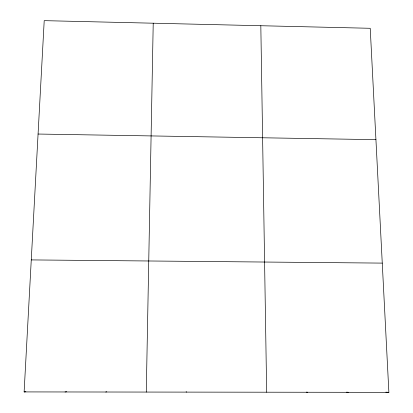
<?xml version="1.0" encoding="UTF-8"?>
<svg xmlns="http://www.w3.org/2000/svg" width="413" height="413" viewBox="0 0 413 413"><rect width="100%" height="100%" fill="white"/><g stroke="black" fill="none" stroke-linecap="round" stroke-linejoin="round"><path stroke-width="0.62" d="M146.279 392.061L153.223 23.205M24.119 391.916L44.212 20.65L370.224 28.29L388.881 392.35L24.119 391.916L25.849 391.741M105.754 392.014L106.776 391.782M65.037 391.963L66.699 391.736M31.264 259.911L382.257 263.107M38.073 134.039L375.933 139.661M385.83 392.138L388.881 392.35M346.517 392.149L348.345 392.304M306.394 392.123L307.608 392.252M186.113 391.648L186.599 392.107M260.82 25.73L266.664 392.205"/></g></svg>
